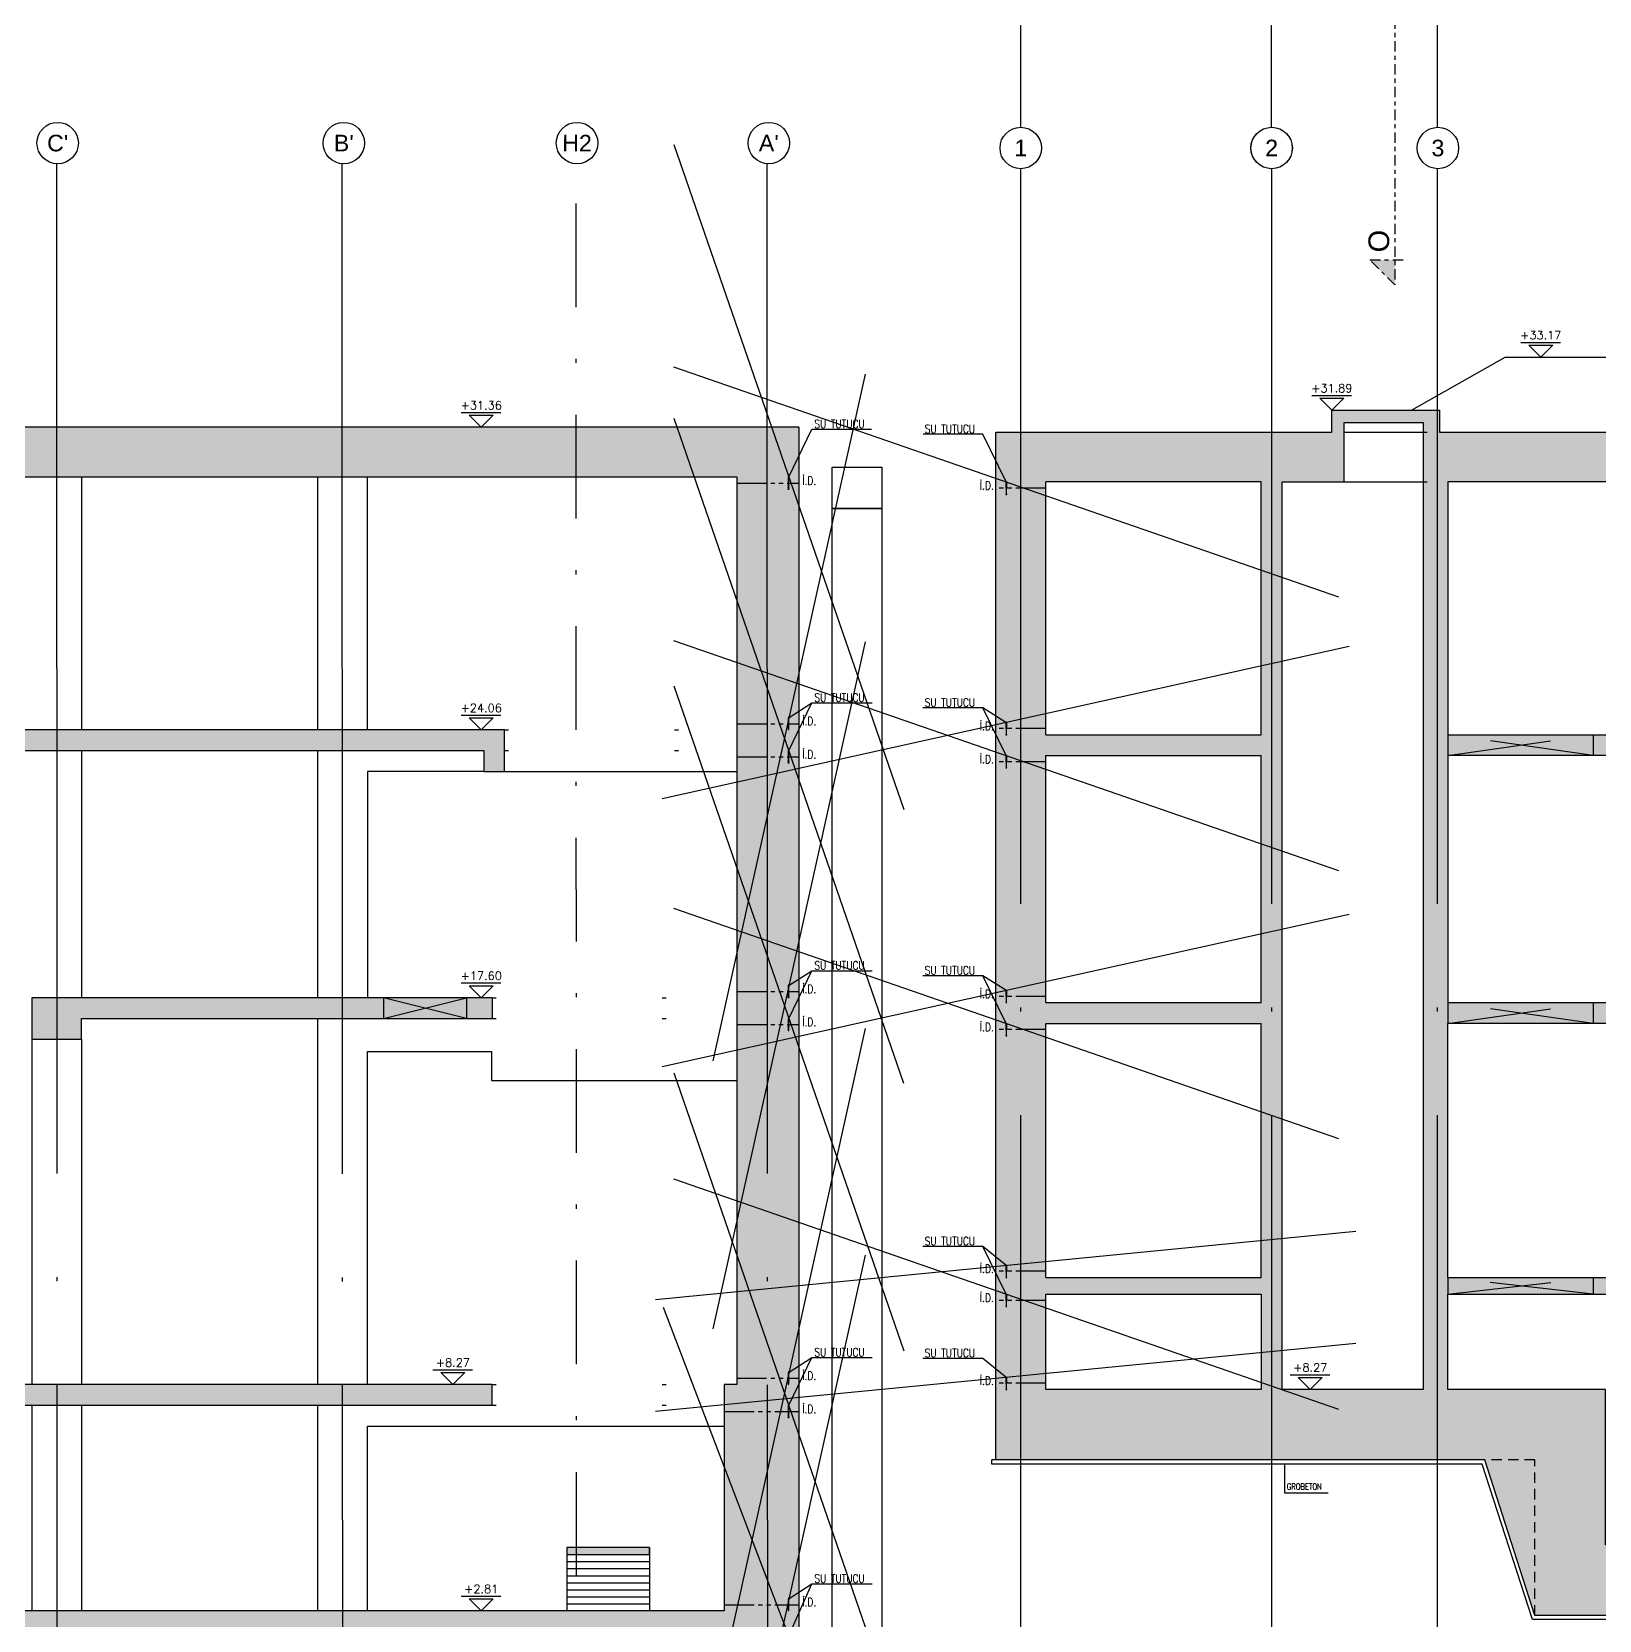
# Model space of a CAD drawing. Header units: millimetres. Extents: x 400392 to 401374, y 4543900 to 4544115.
# Drawn here: x 400643.13 to 400680.93, y 4543968.21 to 4544006.53 of the extents above; entities that cross this region are included whole.
import ezdxf
from ezdxf.enums import TextEntityAlignment as Align

# ---------------------------------------------------------------- set-up
doc = ezdxf.new("R2010")
doc.units = ezdxf.units.MM
for name, pattern in [('ACAD_ISO05W100', [33, 24, -3, 0, -3, 0, -3]), ('AKS', [3, 2.5, -0.25, 0, -0.25]), ('CENTER', [2, 1.25, -0.25, 0.25, -0.25]), ('CIZGI', [0.4, 0.25, -0.15]), ('CONTINU', [0]), ('DASHDOT2', [0.5, 0.25, -0.125, 0, -0.125]), ('Dot', [4, 0, -4]), ('HIDDEN', [0.375, 0.25, -0.125])]:
    doc.linetypes.add(name, pattern=pattern)
for name, color, linetype in [('aks prota', 2, 'AKS'), ('caks prota', 4, 'Continuous'), ('görünüş prota', 4, 'Continuous'), ('inşaat derzi prota', 11, 'Continuous'), ('kesik prota', 2, 'CIZGI'), ('kesit prota', 1, 'Continuous'), ('kesit tarama prota', 252, 'Continuous'), ('kot prota', 4, 'Continuous'), ('merdiven prota', 2, 'Continuous'), ('not yazısı prota', 6, 'Continuous'), ('not çizgisi prota', 4, 'Continuous'), ('PRT-AL-TUNEL_EKSENI', 14, 'DASHDOT2'), ('PRT-CST-rc_level', 6, 'Continuous'), ('PRT-CST-rc_levermark', 4, 'Continuous'), ('skesit prota', 7, 'Continuous'), ('st_s_not yazısı', 6, 'Continuous'), ('st_s_not çizgisi', 4, 'CIZGI'), ('st_s_su tutucu', 2, 'Continuous'), ('st_s_ölçü', 4, 'Continuous'), ('taks prota', 7, 'Continuous'), ('tkesit prota', 7, 'Continuous')]:
    doc.layers.add(name, color=color, linetype=linetype)
doc.layers.add('PRT-KD-kazik', color=172, linetype='Continuous', lineweight=25)
doc.styles.add('Arial', font='Arial.ttf')
doc.styles.add('NOT', font='romanstw.shx')
doc.styles.add('OLCU', font='romanstw.shx')
doc.styles.add('TAKS', font='Arial Unicode.ttf')
doc.styles.add('TSIMPLEX', font='romanstw.shx')
doc.dimstyles.new('1-50', dxfattribs={"dimtxt": 10, "dimasz": 4, "dimexe": 4, "dimexo": 8, "dimgap": 4, "dimtad": 1, "dimdec": 1, "dimrnd": 0.05, "dimzin": 9, "dimdsep": 46, "dimtxsty": 'OLCU', "dimblk1": 'OBLIQUE', "dimblk2": 'OBLIQUE', "dimsah": 1, "dimcen": 2, "dimdle": 4, "dimclrd": 4, "dimclre": 4, "dimclrt": 3, "dimadec": 1, "dimazin": 0, "dimtfac": 1, "dimtdec": 1, "dimtix": 1, "dimtmove": 2, "dimatfit": 3, "dimldrblk": 'OBLIQUE', "dimfxl": 1, "dimtvp": 1, "dimtolj": 1, "dimtzin": 1, "dimarcsym": 0})

# ---------------------------------------------------------------- blocks, each defined once
blk = doc.blocks.new('KOTK5')
at = {"layer": 'PRT-CST-rc_levermark'}
blk.add_line((217, 160), (-213, 160), dxfattribs=at)
blk.add_lwpolyline([(130, 130), (-130, 130), (0, 0)], close=True, dxfattribs=at)
at = {"layer": 'PRT-CST-rc_level', "style": 'OLCU'}
blk.add_attdef('000.00', text='', height=90, dxfattribs=at).set_placement((0, 193), align=Align.CENTER)
blk = doc.blocks.new('_Oblique')
at = {"layer": 'st_s_ölçü', "lineweight": -2}
blk.add_line((-0.5, -0.5), (0.5, 0.5), dxfattribs=at)
blk = doc.blocks.new('D')
at = {"layer": 'st_s_su tutucu', "linetype": 'CONTINU', "ltscale": 0.2}
for p, q in [((-39987.8, 52508.2), (-39992.6, 52508.2)), ((-39992.6, 52508.2), (-39992.6, 52507.4)), ((-39992.6, 52507.4), (-39990.6, 52506.1)), ((-39990.6, 52498.5), (-39991.5, 52498.5)), ((-39991.5, 52498.5), (-39991.5, 52497.9)), ((-39991.5, 52497.9), (-39990.6, 52497.9)), ((-39990.6, 52506.1), (-39990.6, 52498.5)), ((-39990.6, 52497.9), (-39990.6, 52488.5)), ((-39989.8, 52506.1), (-39987.8, 52507.4)), ((-39989.8, 52498.5), (-39989.8, 52506.1)), ((-39988.9, 52498.5), (-39989.8, 52498.5)), ((-39989.8, 52488.5), (-39989.8, 52497.9)), ((-39989.8, 52497.9), (-39988.9, 52497.9)), ((-39988.9, 52497.9), (-39988.9, 52498.5)), ((-39987.8, 52507.4), (-39987.8, 52508.2)), ((-39992.6, 52449), (-39990.6, 52450.3)), ((-39992.6, 52448.2), (-39992.6, 52449)), ((-39987.8, 52448.2), (-39992.6, 52448.2)), ((-39990.6, 52478.7), (-39991.9, 52478.7)), ((-39991.9, 52478.7), (-39991.9, 52477.7)), ((-39991.9, 52477.7), (-39990.6, 52477.7)), ((-39990.6, 52488.5), (-39991.5, 52488.5)), ((-39991.5, 52488.5), (-39991.5, 52487.9)), ((-39991.5, 52487.9), (-39990.6, 52487.9)), ((-39991.5, 52467.9), (-39991.5, 52468.5)), ((-39991.5, 52468.5), (-39990.6, 52468.5)), ((-39990.6, 52467.9), (-39991.5, 52467.9)), ((-39991.5, 52457.9), (-39991.5, 52458.5)), ((-39991.5, 52458.5), (-39990.6, 52458.5)), ((-39990.6, 52457.9), (-39991.5, 52457.9)), ((-39990.6, 52487.9), (-39990.6, 52478.7)), ((-39990.6, 52468.5), (-39990.6, 52477.7)), ((-39990.6, 52458.5), (-39990.6, 52467.9)), ((-39990.6, 52450.3), (-39990.6, 52457.9)), ((-39988.9, 52488.5), (-39989.8, 52488.5)), ((-39989.8, 52478.7), (-39989.8, 52487.9)), ((-39989.8, 52487.9), (-39988.9, 52487.9)), ((-39988.5, 52478.7), (-39989.8, 52478.7)), ((-39989.8, 52477.7), (-39988.5, 52477.7)), ((-39989.8, 52477.7), (-39989.8, 52468.5)), ((-39989.8, 52468.5), (-39988.9, 52468.5)), ((-39988.9, 52467.9), (-39989.8, 52467.9)), ((-39989.8, 52467.9), (-39989.8, 52458.5)), ((-39989.8, 52458.5), (-39988.9, 52458.5)), ((-39988.9, 52457.9), (-39989.8, 52457.9)), ((-39989.8, 52457.9), (-39989.8, 52450.3)), ((-39989.8, 52450.3), (-39987.8, 52449)), ((-39988.9, 52487.9), (-39988.9, 52488.5)), ((-39988.9, 52468.5), (-39988.9, 52467.9)), ((-39988.9, 52458.5), (-39988.9, 52457.9)), ((-39988.5, 52477.7), (-39988.5, 52478.7)), ((-39987.8, 52449), (-39987.8, 52448.2))]:
    blk.add_line(p, q, dxfattribs=at)
blk = doc.blocks.new('B-B Kesiti')
at = {"layer": 'kesit tarama prota'}
h = blk.add_hatch(color=256, dxfattribs=at)
h.dxf.hatch_style = 1
h.paths.add_polyline_path([(400752.805, 4543960.269), (400728.539, 4543960.269), (400728.539, 4543961.899), (400774.304, 4543961.899), (400774.304, 4543960.269), (400754.145, 4543960.269), (400754.145, 4543957.719), (400787.745, 4543957.719), (400787.745, 4543960.269), (400787.745, 4543973.779), (400787.72, 4543973.779), (400787.72, 4543976.079), (400788.22, 4543976.079), (400788.22, 4543976.279), (400790.599, 4543976.279), (400790.599, 4543973.779), (400787.745, 4543973.779), (400787.745, 4543972.079), (400807.774, 4543972.079), (400808.983, 4543968.329), (400817.081, 4543968.329), (400817.081, 4543996.869), (400808.979, 4543996.869), (400808.979, 4543999.529), (400806.381, 4543999.529), (400806.381, 4543996.869), (400802.081, 4543996.869), (400802.081, 4544000.039), (400801.781, 4544000.039), (400801.781, 4543995.669), (400806.181, 4543995.669), (400806.181, 4543989.569), (400806.181, 4543989.069), (400806.181, 4543983.109), (400806.181, 4543982.609), (400806.181, 4543973.779), (400790.899, 4543973.779), (400790.899, 4543976.079), (400804.381, 4543976.079), (400804.381, 4543976.479), (400788.02, 4543976.479), (400788.02, 4543976.279), (400787.72, 4543976.279), (400787.72, 4543976.669), (400787.42, 4543976.669), (400787.42, 4543976.839), (400787.12, 4543976.839), (400787.12, 4543977.009), (400786.82, 4543977.009), (400786.82, 4543977.179), (400786.52, 4543977.179), (400786.52, 4543977.349), (400786.22, 4543977.349), (400786.22, 4543977.519), (400785.92, 4543977.519), (400785.92, 4543977.689), (400785.62, 4543977.689), (400785.62, 4543977.859), (400785.32, 4543977.859), (400785.32, 4543978.029), (400785.02, 4543978.029), (400785.02, 4543978.199), (400784.72, 4543978.199), (400784.72, 4543978.369), (400784.42, 4543978.369), (400784.42, 4543978.539), (400784.12, 4543978.539), (400784.12, 4543978.709), (400782.92, 4543978.709), (400782.92, 4543978.879), (400782.62, 4543978.879), (400782.62, 4543979.049), (400782.32, 4543979.049), (400782.32, 4543979.219), (400782.02, 4543979.219), (400782.02, 4543979.389), (400781.72, 4543979.389), (400781.72, 4543979.559), (400781.42, 4543979.559), (400781.42, 4543979.729), (400781.12, 4543979.729), (400781.12, 4543979.899), (400780.82, 4543979.899), (400780.82, 4543980.069), (400780.52, 4543980.069), (400780.52, 4543980.239), (400780.22, 4543980.239), (400780.22, 4543980.409), (400779.92, 4543980.409), (400779.92, 4543980.579), (400779.62, 4543980.579), (400779.62, 4543980.749), (400779.32, 4543980.749), (400779.32, 4543980.919), (400778.12, 4543980.919), (400778.12, 4543981.089), (400777.82, 4543981.089), (400777.82, 4543981.259), (400777.52, 4543981.259), (400777.52, 4543981.429), (400777.22, 4543981.429), (400777.22, 4543981.599), (400776.92, 4543981.599), (400776.92, 4543981.769), (400776.62, 4543981.769), (400776.62, 4543981.939), (400776.32, 4543981.939), (400776.32, 4543982.109), (400776.02, 4543982.109), (400776.02, 4543982.279), (400775.72, 4543982.279), (400775.72, 4543982.449), (400775.42, 4543982.449), (400775.42, 4543982.619), (400775.12, 4543982.619), (400775.12, 4543982.789), (400774.82, 4543982.789), (400774.82, 4543982.959), (400774.52, 4543982.959), (400774.52, 4543983.109), (400759.295, 4543983.109), (400759.295, 4543989.019), (400758.995, 4543989.019), (400758.995, 4543983.109), (400752.995, 4543983.109), (400752.995, 4543989.019), (400752.695, 4543989.019), (400752.695, 4543983.109), (400752.695, 4543983.009), (400752.445, 4543983.009), (400752.445, 4543983.109), (400737.186, 4543983.109), (400737.186, 4543982.609), (400771.969, 4543982.609), (400771.969, 4543981.109), (400776.291, 4543981.109), (400784.311, 4543976.479), (400739.486, 4543976.479), (400739.486, 4543976.079), (400784.799, 4543976.079), (400784.799, 4543973.779), (400764.016, 4543973.779), (400764.016, 4543976.029), (400763.716, 4543976.029), (400763.716, 4543973.779), (400746.716, 4543973.779), (400746.716, 4543976.029), (400746.416, 4543976.029), (400746.416, 4543973.779), (400739.586, 4543973.779), (400739.586, 4543972.779), (400784.683, 4543972.779), (400784.683, 4543968.319), (400739.586, 4543968.319), (400739.586, 4543966.819), (400737.486, 4543966.819), (400737.486, 4543968.319), (400720.174, 4543968.319), (400720.174, 4543968.119), (400719.874, 4543968.119), (400719.874, 4543968.509), (400719.584, 4543968.509), (400719.584, 4543968.679), (400719.294, 4543968.679), (400719.294, 4543968.849), (400719.004, 4543968.849), (400719.004, 4543969.019), (400718.714, 4543969.019), (400718.714, 4543969.189), (400718.424, 4543969.189), (400718.424, 4543969.359), (400718.134, 4543969.359), (400718.134, 4543969.529), (400717.844, 4543969.529), (400717.844, 4543969.699), (400717.554, 4543969.699), (400717.554, 4543969.869), (400717.264, 4543969.869), (400717.264, 4543970.039), (400716.974, 4543970.039), (400716.974, 4543970.209), (400716.684, 4543970.209), (400716.684, 4543970.379), (400716.394, 4543970.379), (400716.394, 4543970.549), (400716.104, 4543970.549), (400716.104, 4543970.719), (400715.814, 4543970.719), (400715.814, 4543970.889), (400715.524, 4543970.889), (400715.524, 4543971.059), (400714.034, 4543971.059), (400714.034, 4543971.229), (400713.744, 4543971.229), (400713.744, 4543971.399), (400713.454, 4543971.399), (400713.454, 4543971.569), (400713.164, 4543971.569), (400713.164, 4543971.739), (400712.874, 4543971.739), (400712.874, 4543971.909), (400712.584, 4543971.909), (400712.584, 4543972.079), (400712.294, 4543972.079), (400712.294, 4543972.249), (400712.004, 4543972.249), (400712.004, 4543972.419), (400711.714, 4543972.419), (400711.714, 4543972.589), (400711.424, 4543972.589), (400711.424, 4543972.759), (400711.134, 4543972.759), (400711.134, 4543972.929), (400710.844, 4543972.929), (400710.844, 4543973.099), (400710.554, 4543973.099), (400710.554, 4543973.269), (400710.264, 4543973.269), (400710.264, 4543973.439), (400709.974, 4543973.439), (400709.974, 4543973.609), (400709.684, 4543973.609), (400709.684, 4543973.779), (400708.194, 4543973.779), (400708.194, 4543973.949), (400707.904, 4543973.949), (400707.904, 4543974.119), (400707.614, 4543974.119), (400707.614, 4543974.289), (400707.324, 4543974.289), (400707.324, 4543974.459), (400707.034, 4543974.459), (400707.034, 4543974.629), (400706.744, 4543974.629), (400706.744, 4543974.799), (400706.454, 4543974.799), (400706.454, 4543974.969), (400706.164, 4543974.969), (400706.164, 4543975.139), (400705.874, 4543975.139), (400705.874, 4543975.309), (400705.584, 4543975.309), (400705.584, 4543975.479), (400705.294, 4543975.479), (400705.294, 4543975.649), (400705.004, 4543975.649), (400705.004, 4543975.819), (400704.714, 4543975.819), (400704.714, 4543975.989), (400704.424, 4543975.989), (400704.424, 4543976.159), (400704.134, 4543976.159), (400704.134, 4543976.329), (400703.844, 4543976.329), (400703.844, 4543976.479), (400677.281, 4543976.479), (400677.281, 4543982.609), (400684.831, 4543982.609), (400684.831, 4543983.109), (400677.281, 4543983.109), (400677.281, 4543989.069), (400713.741, 4543989.069), (400713.741, 4543989.569), (400677.281, 4543989.569), (400677.281, 4543995.669), (400695.588, 4543995.669), (400695.588, 4543998.249), (400695.288, 4543998.249), (400695.288, 4543996.869), (400677.081, 4543996.869), (400677.081, 4543997.399), (400674.481, 4543997.399), (400674.481, 4543996.869), (400666.381, 4543996.869), (400666.381, 4543972.079), (400678.171, 4543972.079), (400679.381, 4543968.329), (400686.131, 4543968.329), (400687.34, 4543972.079), (400703.132, 4543972.079), (400705.812, 4543966.719), (400715.1, 4543966.719), (400715.1, 4543968.319), (400714.034, 4543968.319), (400714.034, 4543970.859), (400715.18, 4543970.859), (400719.574, 4543968.283), (400719.574, 4543967.289), (400718.157, 4543967.289), (400718.157, 4543967.919), (400717.002, 4543967.919), (400717.002, 4543968.319), (400715.1, 4543968.319), (400715.1, 4543966.719), (400715.1, 4543960.269), (400715.1, 4543957.719), (400752.805, 4543957.719)])
h.paths.add_polyline_path([(400726.839, 4543962.199), (400726.839, 4543961.899), (400728.114, 4543961.899), (400728.114, 4543960.269), (400727.025, 4543960.269), (400725.342, 4543959.719), (400723.062, 4543959.719), (400721.379, 4543960.269), (400718.162, 4543960.269), (400718.162, 4543966.419), (400723.605, 4543966.419), (400723.605, 4543967.719), (400736.886, 4543967.719), (400736.886, 4543966.219), (400740.186, 4543966.219), (400740.186, 4543967.719), (400784.683, 4543967.719), (400784.683, 4543960.269), (400781.466, 4543960.269), (400779.783, 4543959.719), (400777.503, 4543959.719), (400775.82, 4543960.269), (400774.731, 4543960.269), (400774.731, 4543961.899), (400776.006, 4543961.899), (400776.006, 4543962.199)], flags=16)
h.paths.add_polyline_path([(400723.005, 4543966.819), (400719.874, 4543966.819), (400719.874, 4543967.919), (400720.374, 4543967.919), (400720.374, 4543968.119), (400723.005, 4543968.119)], flags=16)
h.paths.add_polyline_path([(400713.734, 4543968.319), (400707.512, 4543968.319), (400707.512, 4543973.179), (400707.512, 4543973.779), (400702.325, 4543973.779), (400702.325, 4543976.279), (400703.534, 4543976.279), (400707.512, 4543973.947), (400707.512, 4543973.779), (400707.512, 4543973.179), (400708.73, 4543973.179), (400713.734, 4543970.291)], flags=16)
h.paths.add_polyline_path([(400702.025, 4543973.779), (400684.731, 4543973.779), (400684.431, 4543973.779), (400684.431, 4543970.029), (400681.081, 4543970.029), (400681.081, 4543973.779), (400680.781, 4543973.779), (400677.281, 4543973.779), (400677.281, 4543976.079), (400702.025, 4543976.079)], flags=16)
h.paths.add_polyline_path([(400772.569, 4543981.609), (400772.569, 4543982.909), (400774.202, 4543982.909), (400776.425, 4543981.65), (400776.425, 4543981.609)], flags=16)
h.paths.add_polyline_path([(400778.12, 4543980.631), (400778.12, 4543980.719), (400778.967, 4543980.719), (400782.62, 4543978.65), (400782.62, 4543978.033)], flags=16)
h.paths.add_polyline_path([(400782.92, 4543977.86), (400782.92, 4543978.509), (400783.767, 4543978.509), (400787.42, 4543976.44), (400787.42, 4543973.779), (400785.299, 4543973.779), (400785.299, 4543976.486)], flags=16)
h.paths.add_polyline_path([(400676.681, 4543973.779), (400673.281, 4543973.779), (400673.281, 4543995.669), (400674.781, 4543995.669), (400674.781, 4543997.099), (400676.681, 4543997.099)], flags=16)
h.paths.add_polyline_path([(400672.781, 4543973.779), (400667.581, 4543973.779), (400667.581, 4543976.079), (400672.781, 4543976.079)], flags=16)
h.paths.add_polyline_path([(400672.781, 4543976.479), (400667.581, 4543976.479), (400667.581, 4543982.609), (400672.781, 4543982.609)], flags=16)
h.paths.add_polyline_path([(400672.781, 4543983.109), (400667.581, 4543983.109), (400667.581, 4543989.069), (400672.781, 4543989.069)], flags=16)
h.paths.add_polyline_path([(400672.781, 4543989.569), (400667.581, 4543989.569), (400667.581, 4543995.669), (400672.781, 4543995.669)], flags=16)
h.paths.add_polyline_path([(400806.783, 4543973.779), (400806.783, 4543999.329), (400808.679, 4543999.329), (400808.679, 4543995.669), (400810.183, 4543995.669), (400810.183, 4543973.779)], flags=16)
h.paths.add_polyline_path([(400810.683, 4543970.029), (400810.683, 4543976.079), (400815.881, 4543976.079), (400815.881, 4543973.779), (400815.881, 4543970.029)], flags=16)
h.paths.add_polyline_path([(400810.683, 4543976.479), (400810.683, 4543982.609), (400815.881, 4543982.609), (400815.881, 4543976.479)], flags=16)
h.paths.add_polyline_path([(400810.683, 4543983.109), (400810.683, 4543989.069), (400815.881, 4543989.069), (400815.881, 4543983.109)], flags=16)
h.paths.add_polyline_path([(400810.683, 4543989.569), (400810.683, 4543995.669), (400815.881, 4543995.669), (400815.881, 4543989.569)], flags=16)
at = {"layer": 'aks prota', "ltscale": 10}
for p, q in [((400666.981, 4543955.395), (400666.981, 4544003.223)), ((400673.031, 4543955.395), (400673.031, 4544003.223)), ((400677.031, 4543955.395), (400677.031, 4544003.223))]:
    blk.add_line(p, q, dxfattribs=at)
at = {"layer": 'caks prota', "ltscale": 0.05}
for centre in [(400666.979, 4544003.723), (400673.031, 4544003.723), (400677.04, 4544003.723)]:
    blk.add_circle(centre, 0.5, dxfattribs=at)
at = {"layer": 'görünüş prota', "color": 4}
for points in [[(400676.407, 4543997.399), (400678.666, 4543998.679), (400685.166, 4543998.679), (400685.166, 4543996.869)], [(400674.781, 4543997.399), (400676.781, 4543997.399)], [(400674.781, 4543996.869), (400676.781, 4543996.869)], [(400674.781, 4543995.669), (400676.781, 4543995.669)]]:
    blk.add_lwpolyline(points, dxfattribs=at)
at = {"layer": 'görünüş prota'}
for points in [[(400666.381, 4543972.079), (400666.281, 4543972.079)], [(400711.719, 4543966.619), (400705.751, 4543966.619), (400703.071, 4543971.979), (400687.402, 4543971.979), (400686.193, 4543968.229), (400679.319, 4543968.229), (400678.109, 4543971.979), (400666.281, 4543971.979), (400666.281, 4543972.079)]]:
    blk.add_lwpolyline(points, dxfattribs=at)
at = {"layer": 'inşaat derzi prota', "linetype": 'ACAD_ISO05W100', "ltscale": 0.03}
for points in [[(400667.581, 4543995.519), (400666.381, 4543995.519)], [(400667.581, 4543989.719), (400666.381, 4543989.719)], [(400667.581, 4543988.919), (400666.381, 4543988.919)], [(400667.581, 4543983.259), (400666.381, 4543983.259)], [(400667.581, 4543982.459), (400666.381, 4543982.459)], [(400667.581, 4543976.629), (400666.381, 4543976.629)], [(400667.581, 4543975.929), (400666.381, 4543975.929)], [(400667.581, 4543973.929), (400666.381, 4543973.929)]]:
    blk.add_lwpolyline(points, dxfattribs=at)
at = {"layer": 'kesik prota'}
blk.add_lwpolyline([(400679.381, 4543968.329), (400679.381, 4543972.079), (400678.171, 4543972.079)], dxfattribs=at)
at = {"layer": 'kesit prota', "color": 1}
for p, q in [((400667.581, 4543989.569), (400667.581, 4543995.669)), ((400672.781, 4543989.569), (400672.781, 4543995.669)), ((400667.581, 4543989.569), (400672.781, 4543989.569)), ((400667.581, 4543983.109), (400667.581, 4543989.069)), ((400667.581, 4543989.069), (400672.781, 4543989.069)), ((400672.781, 4543983.109), (400672.781, 4543989.069)), ((400667.581, 4543983.109), (400672.781, 4543983.109)), ((400667.581, 4543976.479), (400667.581, 4543982.609)), ((400667.581, 4543982.609), (400672.781, 4543982.609)), ((400672.781, 4543976.479), (400672.781, 4543982.609)), ((400677.281, 4543976.479), (400677.281, 4543982.609)), ((400667.581, 4543976.479), (400672.781, 4543976.479)), ((400667.581, 4543976.079), (400672.781, 4543976.079))]:
    blk.add_line(p, q, dxfattribs=at)
at = {"layer": 'kesit prota'}
for points in [[(400686.131, 4543968.329), (400679.381, 4543968.329), (400678.171, 4543972.079), (400666.381, 4543972.079), (400666.381, 4543996.869), (400674.481, 4543996.869), (400674.481, 4543997.399), (400677.081, 4543997.399), (400677.081, 4543996.869), (400695.288, 4543996.869)], [(400695.588, 4543995.669), (400677.281, 4543995.669), (400677.281, 4543989.569), (400732.036, 4543989.569)], [(400713.741, 4543989.069), (400677.281, 4543989.069), (400677.281, 4543983.109), (400684.831, 4543983.109), (400684.831, 4543982.609), (400677.281, 4543982.609)], [(400677.281, 4543976.479), (400703.844, 4543976.479)]]:
    blk.add_lwpolyline(points, dxfattribs=at)
at = {"layer": 'kesit prota', "color": 1}
for points in [[(400673.281, 4543995.669), (400674.781, 4543995.669), (400674.781, 4543997.099), (400676.681, 4543997.099), (400676.681, 4543973.779), (400673.281, 4543973.779), (400673.281, 4543995.669)], [(400672.781, 4543995.669), (400667.581, 4543995.669)], [(400672.781, 4543976.079), (400672.781, 4543973.779), (400667.581, 4543973.779), (400667.581, 4543976.079)], [(400684.431, 4543970.029), (400681.081, 4543970.029), (400681.081, 4543973.779), (400680.781, 4543973.779), (400680.781, 4543973.779), (400677.281, 4543973.779), (400677.281, 4543976.079), (400702.025, 4543976.079), (400702.025, 4543973.779), (400684.731, 4543973.779), (400684.731, 4543973.779), (400684.431, 4543973.779), (400684.431, 4543970.029)]]:
    blk.add_lwpolyline(points, dxfattribs=at)
at = {"layer": 'merdiven prota', "linetype": 'HIDDEN', "ltscale": 10}
for points in [[(400677.281, 4543989.569), (400677.281, 4543989.069), (400680.781, 4543989.569), (400680.781, 4543989.069), (400677.281, 4543989.569)], [(400677.281, 4543983.109), (400677.281, 4543982.609), (400680.781, 4543983.109), (400680.781, 4543982.609), (400677.281, 4543983.109)], [(400677.281, 4543976.479), (400677.281, 4543976.079), (400680.781, 4543976.479), (400680.781, 4543976.079), (400677.281, 4543976.479)]]:
    blk.add_lwpolyline(points, dxfattribs=at)
at = {"layer": 'st_s_not çizgisi', "linetype": 'CONTINU'}
blk.add_lwpolyline([(400673.338, 4543971.979), (400673.338, 4543971.285), (400674.394, 4543971.285)], dxfattribs=at)
at = {"layer": 'kot prota', "linetype": 'CONTINU', "ltscale": 0.1}
ref = blk.add_blockref('KOTK5', (400679.52, 4543998.679), dxfattribs=dict(at, xscale=-0.002222222222222222, yscale=0.002222222222222222, zscale=0.002222222222222222, rotation=359.9999999999902))
ref.add_attrib('000.00', '+33.17', dxfattribs={"layer": 'PRT-CST-rc_level', "height": 0.2, "style": 'OLCU'}).set_placement((400679.52, 4543999.109), align=Align.CENTER)
ref = blk.add_blockref('KOTK5', (400674.481, 4543997.399), dxfattribs=dict(at, xscale=-0.002222222222222222, yscale=0.002222222222222222, zscale=0.002222222222222222, rotation=359.9999999999902))
ref.add_attrib('000.00', '+31.89', dxfattribs={"layer": 'PRT-CST-rc_level', "height": 0.2, "style": 'OLCU'}).set_placement((400674.481, 4543997.829), align=Align.CENTER)
ref = blk.add_blockref('KOTK5', (400673.961, 4543973.779), dxfattribs=dict(at, xscale=-0.002222222222222222, yscale=0.002222222222222222, zscale=0.002222222222222222, rotation=359.9999999999902))
ref.add_attrib('000.00', '+8.27', dxfattribs={"layer": 'PRT-CST-rc_level', "height": 0.2, "style": 'OLCU'}).set_placement((400673.961, 4543974.209), align=Align.CENTER)
at = {"layer": 'st_s_ölçü', "xscale": 0.004999999999999998, "yscale": 0.004999999999999998, "zscale": 0.004999999999999998, "rotation": 180}
for p in [(400466.68, 4544257.91), (400466.68, 4544252.11), (400466.68, 4544251.31), (400466.68, 4544245.65), (400466.68, 4544244.85), (400466.68, 4544239.02), (400466.68, 4544238.32), (400466.68, 4544236.32)]:
    blk.add_blockref('D', p, dxfattribs=at)
at = {"layer": 'not yazısı prota', "ltscale": 0.05, "style": 'TSIMPLEX', "width": 0.8}
for s, p in [('SU TUTUCU', (400664.665, 4543996.847)), ('İ.D.', (400665.993, 4543995.481)), ('SU TUTUCU', (400664.665, 4543990.247)), ('İ.D.', (400665.993, 4543989.681)), ('İ.D.', (400665.993, 4543988.881)), ('SU TUTUCU', (400664.665, 4543983.787)), ('İ.D.', (400665.993, 4543983.221)), ('İ.D.', (400665.993, 4543982.421)), ('SU TUTUCU', (400664.665, 4543977.257)), ('İ.D.', (400665.993, 4543976.591)), ('İ.D.', (400665.993, 4543975.891)), ('SU TUTUCU', (400664.665, 4543974.557)), ('İ.D.', (400665.993, 4543973.891))]:
    blk.add_text(s, height=0.2, dxfattribs=at).set_placement(p)
at = {"layer": 'st_s_not yazısı', "ltscale": 0.05, "style": 'NOT', "width": 0.8}
blk.add_text('GROBETON', height=0.15, dxfattribs=at).set_placement((400673.396, 4543971.438), align=Align.MIDDLE_LEFT)
at = {"layer": 'taks prota', "style": 'TAKS'}
for s, p in [('1', (400666.979, 4544003.723)), ('2', (400673.031, 4544003.723)), ('3', (400677.04, 4544003.723))]:
    blk.add_text(s, height=0.4, dxfattribs=at).set_placement(p, align=Align.MIDDLE_CENTER)
at = {"layer": 'not çizgisi prota'}
for points in [[(400666.625, 4543995.67), (400666.067, 4543996.819), (400664.628, 4543996.819)], [(400666.618, 4543989.868), (400666.067, 4543990.219), (400664.616, 4543990.219)], [(400666.625, 4543989.07), (400666.067, 4543990.219), (400664.628, 4543990.219)], [(400666.618, 4543983.408), (400666.067, 4543983.759), (400664.616, 4543983.759)], [(400666.625, 4543982.61), (400666.067, 4543983.759), (400664.628, 4543983.759)], [(400666.619, 4543976.775), (400666.067, 4543977.229), (400664.616, 4543977.229)], [(400666.625, 4543976.08), (400666.067, 4543977.229), (400664.628, 4543977.229)], [(400666.619, 4543974.075), (400666.067, 4543974.529), (400664.616, 4543974.529)]]:
    blk.add_leader(points, dimstyle='1-50', override={"dimasz": 12, "dimgap": 4, "dimtad": 0}, dxfattribs=at)
blk = doc.blocks.new('A-A Kesiti')
at = {"layer": 'kesit tarama prota'}
h = blk.add_hatch(color=256, dxfattribs=at)
h.dxf.hatch_style = 1
h.paths.add_polyline_path([(400653.516, 4543996.869), (400609.43, 4543996.869), (400609.43, 4543995.669), (400652.016, 4543995.669), (400652.016, 4543973.78), (400651.716, 4543973.78), (400651.716, 4543968.319), (400634.066, 4543968.319), (400634.066, 4543967.719), (400642.515, 4543967.719), (400642.515, 4543967.119), (400643.116, 4543967.119), (400643.116, 4543967.719), (400645.516, 4543967.719), (400645.516, 4543966.419), (400646.116, 4543966.419), (400646.116, 4543967.719), (400651.716, 4543967.719), (400651.716, 4543960.269), (400649.824, 4543960.269), (400648.835, 4543959.719), (400647.495, 4543959.719), (400646.506, 4543960.269), (400645.865, 4543960.269), (400645.865, 4543961.899), (400646.616, 4543961.899), (400646.616, 4543962.199), (400644.916, 4543962.199), (400644.916, 4543961.899), (400645.615, 4543961.899), (400645.615, 4543960.269), (400634.59, 4543960.269), (400634.59, 4543958.269), (400645.987, 4543958.269), (400646.976, 4543957.719), (400649.354, 4543957.719), (400650.343, 4543957.719), (400653.516, 4543957.719)])
h = blk.add_hatch(color=256, dxfattribs=at)
h.dxf.hatch_style = 1
h.paths.add_polyline_path([(400646.416, 4543989.569), (400609.43, 4543989.569), (400609.43, 4543988.769), (400612.316, 4543988.769), (400612.316, 4543989.069), (400645.916, 4543989.069), (400645.916, 4543988.569), (400646.416, 4543988.569)])
h = blk.add_hatch(color=256, dxfattribs=at)
h.dxf.hatch_style = 1
h.paths.add_polyline_path([(400646.116, 4543983.109), (400635.016, 4543983.109), (400635.016, 4543982.109), (400636.216, 4543982.109), (400636.216, 4543982.609), (400646.116, 4543982.609)])
h = blk.add_hatch(color=256, dxfattribs=at)
h.dxf.hatch_style = 1
h.paths.add_polyline_path([(400646.116, 4543973.779), (400610.816, 4543973.779), (400610.816, 4543957.719), (400616.83, 4543957.719), (400617.825, 4543958.269), (400629.79, 4543958.269), (400629.79, 4543960.269), (400618.715, 4543960.269), (400618.715, 4543961.899), (400619.416, 4543961.899), (400619.416, 4543962.199), (400617.716, 4543962.199), (400617.716, 4543961.899), (400618.465, 4543961.899), (400618.465, 4543960.269), (400617.825, 4543960.269), (400616.83, 4543959.716), (400615.5, 4543959.716), (400614.506, 4543960.269), (400612.616, 4543960.269), (400612.616, 4543967.719), (400630.266, 4543967.719), (400630.266, 4543968.319), (400612.616, 4543968.319), (400612.616, 4543972.779), (400622.416, 4543972.779), (400622.416, 4543973.279), (400646.116, 4543973.279)])
h = blk.add_hatch(color=256, dxfattribs=at)
h.dxf.hatch_style = 1
h.paths.add_polyline_path([(400649.916, 4543969.849), (400647.916, 4543969.849), (400647.916, 4543969.679), (400649.916, 4543969.679)], flags=17)
at = {"layer": 'aks prota', "ltscale": 10}
for p, q in [((400635.64, 4543948.769), (400635.616, 4544003.224)), ((400642.524, 4543948.764), (400642.499, 4544003.219)), ((400652.774, 4543948.769), (400652.749, 4544003.224))]:
    blk.add_line(p, q, dxfattribs=at)
at = {"layer": 'caks prota', "ltscale": 0.05}
for centre in [(400635.64, 4544003.723), (400642.541, 4544003.723), (400648.166, 4544003.723), (400652.791, 4544003.723)]:
    blk.add_circle(centre, 0.5, dxfattribs=at)
at = {"layer": 'görünüş prota'}
for p, q in [((400636.216, 4543995.669), (400636.216, 4543989.569)), ((400641.916, 4543989.569), (400641.916, 4543995.669)), ((400643.116, 4543989.569), (400643.116, 4543995.669)), ((400636.216, 4543989.069), (400636.216, 4543983.109)), ((400641.916, 4543983.109), (400641.916, 4543989.069)), ((400641.916, 4543973.779), (400641.916, 4543982.609)), ((400635.016, 4543982.109), (400635.016, 4543973.779)), ((400636.216, 4543982.109), (400636.216, 4543973.779)), ((400646.1, 4543981.809), (400646.1, 4543981.11)), ((400635.016, 4543973.279), (400635.016, 4543968.319)), ((400636.216, 4543973.279), (400636.216, 4543968.319)), ((400641.916, 4543968.319), (400641.916, 4543973.279))]:
    blk.add_line(p, q, dxfattribs=at)
at = {"layer": 'görünüş prota', "color": 4}
for p, q in [((400647.916, 4543969.849), (400647.916, 4543968.319)), ((400649.916, 4543969.849), (400649.916, 4543968.319))]:
    blk.add_line(p, q, dxfattribs=at)
at = {"layer": 'görünüş prota', "color": 4, "linetype": 'Dot'}
for points in [[(400646.416, 4543989.569), (400652.016, 4543989.569)], [(400646.416, 4543989.069), (400652.016, 4543989.07)], [(400646.116, 4543983.11), (400652.016, 4543983.11)], [(400646.116, 4543982.609), (400652.016, 4543982.61)], [(400646.116, 4543973.779), (400651.716, 4543973.78)], [(400646.116, 4543973.28), (400651.716, 4543973.28)]]:
    blk.add_lwpolyline(points, dxfattribs=at)
at = {"layer": 'görünüş prota'}
for points in [[(400645.916, 4543988.569), (400643.116, 4543988.569), (400643.116, 4543983.109)], [(400646.416, 4543988.569), (400652.016, 4543988.569)], [(400643.116, 4543973.779), (400643.116, 4543981.809), (400646.1, 4543981.809)], [(400646.1, 4543981.11), (400652.016, 4543981.11)], [(400643.116, 4543968.319), (400643.116, 4543972.779), (400651.716, 4543972.779)]]:
    blk.add_lwpolyline(points, dxfattribs=at)
at = {"layer": 'görünüş prota', "color": 4}
for points in [[(400647.916, 4543969.509), (400649.916, 4543969.509)], [(400647.916, 4543969.339), (400649.916, 4543969.339)], [(400647.916, 4543969.169), (400649.916, 4543969.169)], [(400647.916, 4543968.999), (400649.916, 4543968.999)], [(400647.916, 4543968.829), (400649.916, 4543968.829)], [(400647.916, 4543968.659), (400649.916, 4543968.659)], [(400647.916, 4543968.489), (400649.916, 4543968.489)]]:
    blk.add_lwpolyline(points, dxfattribs=at)
at = {"layer": 'inşaat derzi prota', "linetype": 'ACAD_ISO05W100', "ltscale": 0.03}
for points in [[(400652.016, 4543995.519), (400653.516, 4543995.519)], [(400652.016, 4543989.719), (400653.516, 4543989.719)], [(400652.016, 4543988.919), (400653.516, 4543988.919)], [(400652.016, 4543983.26), (400653.516, 4543983.26)], [(400652.016, 4543982.46), (400653.516, 4543982.46)], [(400652.016, 4543973.93), (400653.516, 4543973.93)], [(400651.716, 4543973.13), (400653.516, 4543973.13)], [(400651.716, 4543968.469), (400653.516, 4543968.469)]]:
    blk.add_lwpolyline(points, dxfattribs=at)
at = {"layer": 'kesik prota', "ltscale": 10}
blk.add_lwpolyline([(400643.5, 4543983.109), (400643.5, 4543982.609), (400645.5, 4543983.109), (400645.5, 4543982.609), (400643.5, 4543983.109)], dxfattribs=at)
at = {"layer": 'kesit prota', "color": 1}
for p, q in [((400653.516, 4543996.869), (400653.516, 4543957.719)), ((400646.116, 4543983.109), (400646.116, 4543982.609))]:
    blk.add_line(p, q, dxfattribs=at)
for points in [[(400653.516, 4543996.869), (400609.43, 4543996.869)], [(400609.43, 4543995.669), (400652.016, 4543995.669), (400652.016, 4543973.78), (400651.716, 4543973.78), (400651.716, 4543968.319), (400634.066, 4543968.319), (400634.066, 4543967.719), (400642.505, 4543967.719)], [(400609.43, 4543989.569), (400609.43, 4543988.769), (400612.316, 4543988.769), (400612.316, 4543989.069), (400645.916, 4543989.069), (400645.916, 4543988.569), (400646.416, 4543988.569), (400646.416, 4543989.569), (400609.43, 4543989.569)], [(400618.465, 4543960.269), (400617.825, 4543960.269), (400616.83, 4543959.716), (400615.5, 4543959.716), (400614.506, 4543960.269), (400612.616, 4543960.269), (400612.616, 4543967.719), (400630.266, 4543967.719), (400630.266, 4543968.319), (400612.616, 4543968.319), (400612.616, 4543972.779), (400622.416, 4543972.779), (400622.416, 4543973.279), (400646.116, 4543973.279), (400646.116, 4543973.779), (400610.816, 4543973.779), (400610.816, 4543957.719), (400616.83, 4543957.719), (400617.825, 4543958.269)]]:
    blk.add_lwpolyline(points, dxfattribs=at)
at = {"layer": 'kesit prota'}
blk.add_lwpolyline([(400646.116, 4543983.109), (400635.016, 4543983.109), (400635.016, 4543982.109), (400636.216, 4543982.109), (400636.216, 4543982.609), (400646.116, 4543982.609)], dxfattribs=at)
at = {"layer": 'kesit prota', "color": 1}
blk.add_lwpolyline([(400647.916, 4543969.849), (400647.916, 4543969.679), (400649.916, 4543969.679), (400649.916, 4543969.849)], close=True, dxfattribs=at)
at = {"layer": 'PRT-AL-TUNEL_EKSENI', "ltscale": 10}
blk.add_line((400648.166, 4543948.769), (400648.141, 4544003.224), dxfattribs=at)
at = {"layer": 'PRT-KD-kazik', "color": 3}
for points in [[(400654.316, 4543995.909), (400655.516, 4543995.909), (400655.516, 4543994.909), (400654.316, 4543994.909)], [(400654.316, 4543994.909), (400655.516, 4543994.909), (400655.516, 4543950.609), (400654.316, 4543950.609)]]:
    blk.add_lwpolyline(points, close=True, dxfattribs=at)
at = {"layer": 'kot prota', "linetype": 'CONTINU', "ltscale": 0.1}
ref = blk.add_blockref('KOTK5', (400645.855, 4543996.869), dxfattribs=dict(at, xscale=-0.002222222222222221, yscale=0.002222222222222222, zscale=0.002222222222222222, rotation=359.9999999998683))
ref.add_attrib('000.00', '+31.36', dxfattribs={"layer": 'PRT-CST-rc_level', "height": 0.2, "style": 'OLCU'}).set_placement((400645.855, 4543997.299), align=Align.CENTER)
ref = blk.add_blockref('KOTK5', (400645.855, 4543989.569), dxfattribs=dict(at, xscale=-0.002222222222222221, yscale=0.002222222222222222, zscale=0.002222222222222222, rotation=359.9999999998683))
ref.add_attrib('000.00', '+24.06', dxfattribs={"layer": 'PRT-CST-rc_level', "height": 0.2, "style": 'OLCU'}).set_placement((400645.855, 4543989.999), align=Align.CENTER)
ref = blk.add_blockref('KOTK5', (400645.855, 4543983.109), dxfattribs=dict(at, xscale=-0.002222222222222221, yscale=0.002222222222222222, zscale=0.002222222222222222, rotation=359.9999999998683))
ref.add_attrib('000.00', '+17.60', dxfattribs={"layer": 'PRT-CST-rc_level', "height": 0.2, "style": 'OLCU'}).set_placement((400645.855, 4543983.539), align=Align.CENTER)
ref = blk.add_blockref('KOTK5', (400645.172, 4543973.779), dxfattribs=dict(at, xscale=-0.002222222222222221, yscale=0.002222222222222222, zscale=0.002222222222222222, rotation=359.9999999998683))
ref.add_attrib('000.00', '+8.27', dxfattribs={"layer": 'PRT-CST-rc_level', "height": 0.2, "style": 'OLCU'}).set_placement((400645.172, 4543974.209), align=Align.CENTER)
ref = blk.add_blockref('KOTK5', (400645.855, 4543968.319), dxfattribs=dict(at, xscale=-0.002222222222222221, yscale=0.002222222222222222, zscale=0.002222222222222222, rotation=359.9999999998683))
ref.add_attrib('000.00', '+2.81', dxfattribs={"layer": 'PRT-CST-rc_level', "height": 0.2, "style": 'OLCU'}).set_placement((400645.855, 4543968.749), align=Align.CENTER)
at = {"layer": 'st_s_ölçü', "xscale": -0.004999999999999998, "yscale": 0.004999999999999999, "zscale": 0.004999999999999998, "rotation": 180}
for p in [(400853.217, 4544257.91), (400853.217, 4544252.11), (400853.217, 4544251.31), (400853.217, 4544245.651), (400853.217, 4544244.851), (400853.217, 4544236.321), (400853.217, 4544235.521), (400853.217, 4544230.86)]:
    blk.add_blockref('D', p, dxfattribs=at)
at = {"layer": 'not yazısı prota', "ltscale": 0.05, "style": 'TSIMPLEX', "width": 0.8}
for s, p in [('SU TUTUCU', (400653.891, 4543996.847)), ('İ.D.', (400653.598, 4543995.48)), ('SU TUTUCU', (400653.891, 4543990.247)), ('İ.D.', (400653.598, 4543989.681)), ('İ.D.', (400653.598, 4543988.881)), ('SU TUTUCU', (400653.891, 4543983.788)), ('İ.D.', (400653.598, 4543983.221)), ('İ.D.', (400653.598, 4543982.421)), ('SU TUTUCU', (400653.891, 4543974.458)), ('İ.D.', (400653.598, 4543973.891)), ('İ.D.', (400653.598, 4543973.091)), ('SU TUTUCU', (400653.891, 4543968.997)), ('İ.D.', (400653.598, 4543968.431))]:
    blk.add_text(s, height=0.2, dxfattribs=at).set_placement(p)
at = {"layer": 'taks prota', "style": 'TAKS'}
for s, p in [("C'", (400635.64, 4544003.723)), ("B'", (400642.541, 4544003.723)), ('H2', (400648.166, 4544003.723)), ("A'", (400652.791, 4544003.723))]:
    blk.add_text(s, height=0.4, rotation=359.5052, dxfattribs=at).set_placement(p, align=Align.MIDDLE_CENTER)
at = {"layer": 'not çizgisi prota'}
for points in [[(400653.271, 4543995.669), (400653.83, 4543996.819), (400655.268, 4543996.819)], [(400653.271, 4543989.07), (400653.83, 4543990.219), (400655.268, 4543990.219)], [(400653.279, 4543989.868), (400653.83, 4543990.219), (400655.28, 4543990.219)], [(400653.271, 4543982.61), (400653.83, 4543983.76), (400655.268, 4543983.76)], [(400653.279, 4543983.409), (400653.83, 4543983.76), (400655.28, 4543983.76)], [(400653.271, 4543973.28), (400653.83, 4543974.43), (400655.268, 4543974.43)], [(400653.279, 4543974.079), (400653.83, 4543974.43), (400655.28, 4543974.43)], [(400653.271, 4543967.72), (400653.83, 4543968.969), (400655.28, 4543968.969)], [(400653.279, 4543968.618), (400653.83, 4543968.969), (400655.28, 4543968.969)]]:
    blk.add_leader(points, dimstyle='1-50', override={"dimasz": 12, "dimgap": 4, "dimtad": 0}, dxfattribs=at)

msp = doc.modelspace()

# ---------------------------------------------------------------- hatches: boundary and pattern name
at = {"layer": 'kesit tarama prota'}
h = msp.add_hatch(color=256, dxfattribs=at)
h.dxf.hatch_style = 1
h.paths.add_polyline_path([(400675.402, 4544001.022), (400676.002, 4544000.422), (400676.002, 4544001.022)])

# ---------------------------------------------------------------- linework, layer by layer
at = {"layer": 'aks prota', "ltscale": 10}
for p, q in [((400666.979, 4544004.223), (400666.979, 4544040.108)), ((400673.029, 4544004.223), (400673.029, 4544040.108)), ((400677.029, 4544004.223), (400677.029, 4544040.108))]:
    msp.add_line(p, q, dxfattribs=at)
at = {"layer": 'caks prota', "ltscale": 0.05}
for centre in [(400666.979, 4544003.723), (400673.029, 4544003.723), (400677.04, 4544003.723)]:
    msp.add_circle(centre, 0.5, dxfattribs=at)
at = {"layer": 'skesit prota', "linetype": 'CENTER', "ltscale": 0.2}
for p, q in [((400675.402, 4544001.022), (400676.302, 4544001.022)), ((400676.002, 4544000.422), (400675.402, 4544001.022))]:
    msp.add_line(p, q, dxfattribs=at)
msp.add_lwpolyline([(400676.002, 4544039.848), (400676.002, 4544000.422)], dxfattribs=at)

# ---------------------------------------------------------------- block references
for name, p in [('A-A Kesiti', (8.112, 0.119)), ('B-B Kesiti', (0, 0))]:
    msp.add_blockref(name, p)

# ---------------------------------------------------------------- texts
at = {"layer": 'taks prota', "style": 'TAKS'}
for s, p in [('1', (400666.979, 4544003.723)), ('2', (400673.029, 4544003.723)), ('3', (400677.04, 4544003.723))]:
    msp.add_text(s, height=0.4, dxfattribs=at).set_placement(p, align=Align.MIDDLE_CENTER)
at = {"layer": 'tkesit prota', "style": 'Arial'}
msp.add_text('O', height=0.5, rotation=90, dxfattribs=at).set_placement((400675.865, 4544001.206))

doc.saveas('drawing.dxf')
